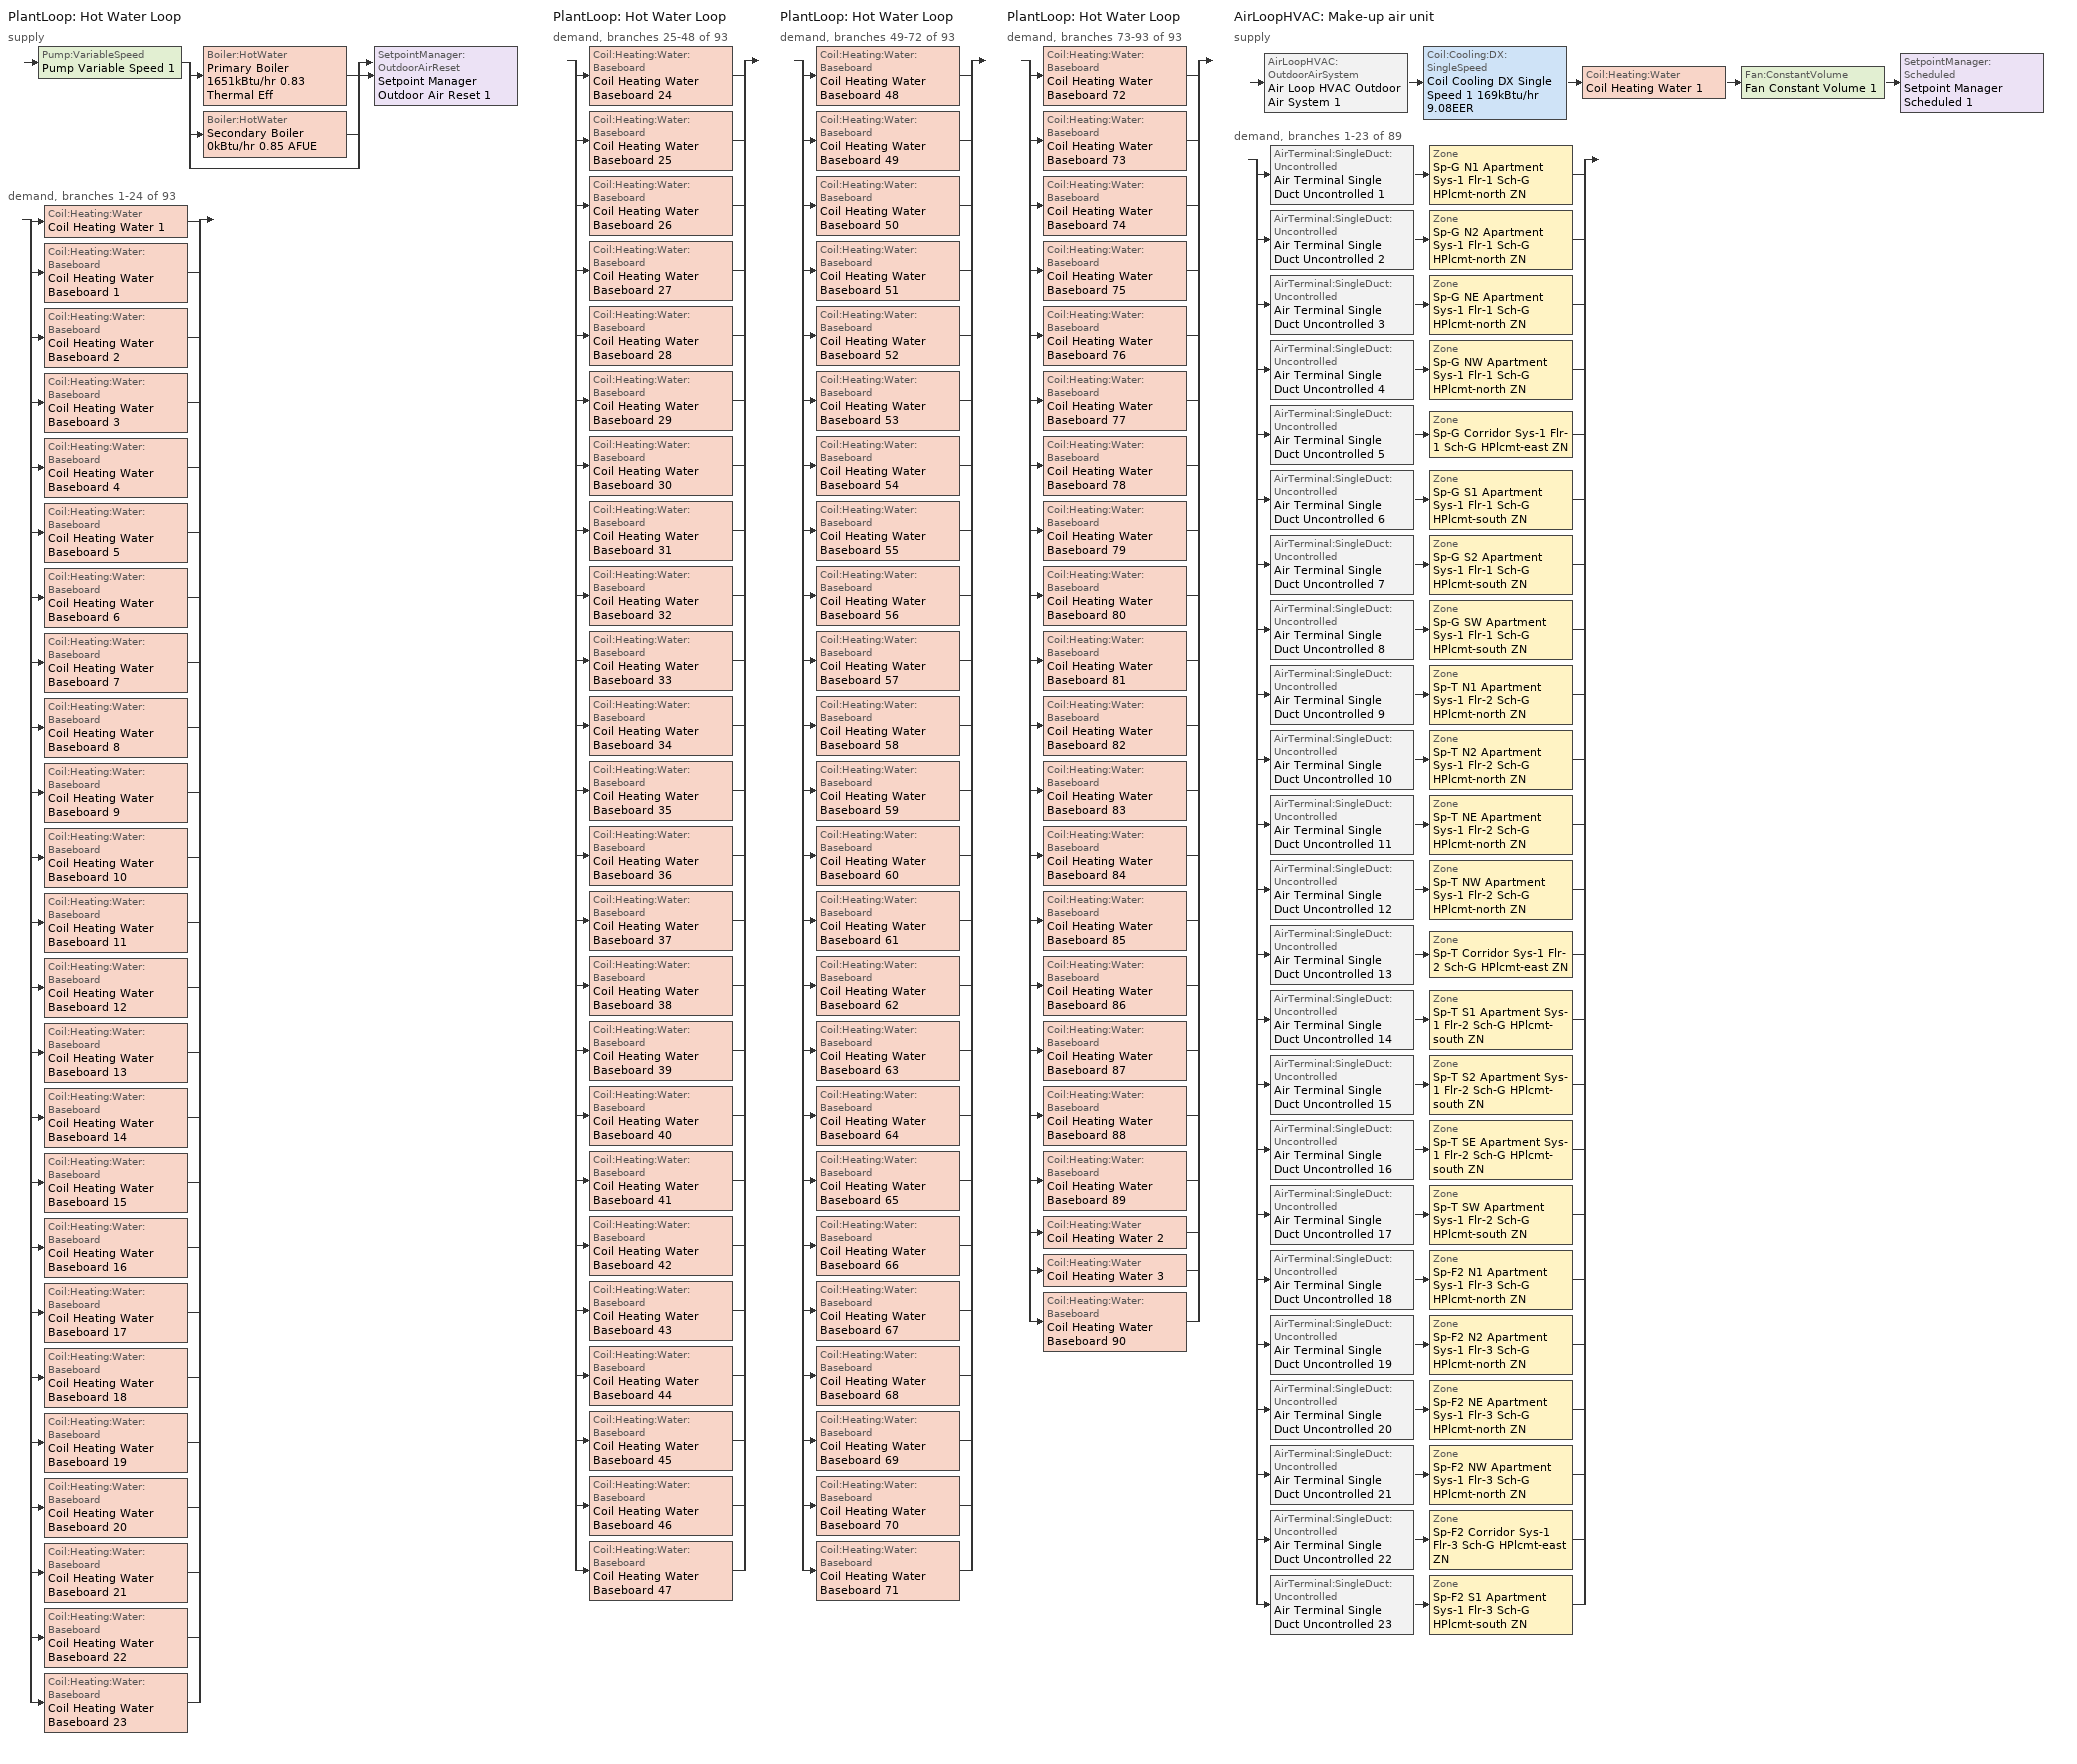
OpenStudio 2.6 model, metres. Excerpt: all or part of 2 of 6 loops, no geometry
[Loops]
PlantLoop 'Hot Water Loop'
 supply: Pump:VariableSpeed 'Pump Variable Speed 1' > split
  | Boiler:HotWater 'Primary Boiler 1651kBtu/hr 0.83 Thermal Eff'
  | Boiler:HotWater 'Secondary Boiler 0kBtu/hr 0.85 AFUE'
  | bypass
  join > SetpointManager:OutdoorAirReset 'Setpoint Manager Outdoor Air Reset 1'
 demand, branches 1-24 of 93: split
  | Coil:Heating:Water 'Coil Heating Water 1'
  | Coil:Heating:Water:Baseboard 'Coil Heating Water Baseboard 1'
  | Coil:Heating:Water:Baseboard 'Coil Heating Water Baseboard 2'
  | Coil:Heating:Water:Baseboard 'Coil Heating Water Baseboard 3'
  | Coil:Heating:Water:Baseboard 'Coil Heating Water Baseboard 4'
  | Coil:Heating:Water:Baseboard 'Coil Heating Water Baseboard 5'
  | Coil:Heating:Water:Baseboard 'Coil Heating Water Baseboard 6'
  | Coil:Heating:Water:Baseboard 'Coil Heating Water Baseboard 7'
  | Coil:Heating:Water:Baseboard 'Coil Heating Water Baseboard 8'
  | Coil:Heating:Water:Baseboard 'Coil Heating Water Baseboard 9'
  | Coil:Heating:Water:Baseboard 'Coil Heating Water Baseboard 10'
  | Coil:Heating:Water:Baseboard 'Coil Heating Water Baseboard 11'
  | Coil:Heating:Water:Baseboard 'Coil Heating Water Baseboard 12'
  | Coil:Heating:Water:Baseboard 'Coil Heating Water Baseboard 13'
  | Coil:Heating:Water:Baseboard 'Coil Heating Water Baseboard 14'
  | Coil:Heating:Water:Baseboard 'Coil Heating Water Baseboard 15'
  | Coil:Heating:Water:Baseboard 'Coil Heating Water Baseboard 16'
  | Coil:Heating:Water:Baseboard 'Coil Heating Water Baseboard 17'
  | Coil:Heating:Water:Baseboard 'Coil Heating Water Baseboard 18'
  | Coil:Heating:Water:Baseboard 'Coil Heating Water Baseboard 19'
  | Coil:Heating:Water:Baseboard 'Coil Heating Water Baseboard 20'
  | Coil:Heating:Water:Baseboard 'Coil Heating Water Baseboard 21'
  | Coil:Heating:Water:Baseboard 'Coil Heating Water Baseboard 22'
  | Coil:Heating:Water:Baseboard 'Coil Heating Water Baseboard 23'
PlantLoop 'Hot Water Loop'
 demand, branches 25-48 of 93: split
  | Coil:Heating:Water:Baseboard 'Coil Heating Water Baseboard 24'
  | Coil:Heating:Water:Baseboard 'Coil Heating Water Baseboard 25'
  | Coil:Heating:Water:Baseboard 'Coil Heating Water Baseboard 26'
  | Coil:Heating:Water:Baseboard 'Coil Heating Water Baseboard 27'
  | Coil:Heating:Water:Baseboard 'Coil Heating Water Baseboard 28'
  | Coil:Heating:Water:Baseboard 'Coil Heating Water Baseboard 29'
  | Coil:Heating:Water:Baseboard 'Coil Heating Water Baseboard 30'
  | Coil:Heating:Water:Baseboard 'Coil Heating Water Baseboard 31'
  | Coil:Heating:Water:Baseboard 'Coil Heating Water Baseboard 32'
  | Coil:Heating:Water:Baseboard 'Coil Heating Water Baseboard 33'
  | Coil:Heating:Water:Baseboard 'Coil Heating Water Baseboard 34'
  | Coil:Heating:Water:Baseboard 'Coil Heating Water Baseboard 35'
  | Coil:Heating:Water:Baseboard 'Coil Heating Water Baseboard 36'
  | Coil:Heating:Water:Baseboard 'Coil Heating Water Baseboard 37'
  | Coil:Heating:Water:Baseboard 'Coil Heating Water Baseboard 38'
  | Coil:Heating:Water:Baseboard 'Coil Heating Water Baseboard 39'
  | Coil:Heating:Water:Baseboard 'Coil Heating Water Baseboard 40'
  | Coil:Heating:Water:Baseboard 'Coil Heating Water Baseboard 41'
  | Coil:Heating:Water:Baseboard 'Coil Heating Water Baseboard 42'
  | Coil:Heating:Water:Baseboard 'Coil Heating Water Baseboard 43'
  | Coil:Heating:Water:Baseboard 'Coil Heating Water Baseboard 44'
  | Coil:Heating:Water:Baseboard 'Coil Heating Water Baseboard 45'
  | Coil:Heating:Water:Baseboard 'Coil Heating Water Baseboard 46'
  | Coil:Heating:Water:Baseboard 'Coil Heating Water Baseboard 47'
PlantLoop 'Hot Water Loop'
 demand, branches 49-72 of 93: split
  | Coil:Heating:Water:Baseboard 'Coil Heating Water Baseboard 48'
  | Coil:Heating:Water:Baseboard 'Coil Heating Water Baseboard 49'
  | Coil:Heating:Water:Baseboard 'Coil Heating Water Baseboard 50'
  | Coil:Heating:Water:Baseboard 'Coil Heating Water Baseboard 51'
  | Coil:Heating:Water:Baseboard 'Coil Heating Water Baseboard 52'
  | Coil:Heating:Water:Baseboard 'Coil Heating Water Baseboard 53'
  | Coil:Heating:Water:Baseboard 'Coil Heating Water Baseboard 54'
  | Coil:Heating:Water:Baseboard 'Coil Heating Water Baseboard 55'
  | Coil:Heating:Water:Baseboard 'Coil Heating Water Baseboard 56'
  | Coil:Heating:Water:Baseboard 'Coil Heating Water Baseboard 57'
  | Coil:Heating:Water:Baseboard 'Coil Heating Water Baseboard 58'
  | Coil:Heating:Water:Baseboard 'Coil Heating Water Baseboard 59'
  | Coil:Heating:Water:Baseboard 'Coil Heating Water Baseboard 60'
  | Coil:Heating:Water:Baseboard 'Coil Heating Water Baseboard 61'
  | Coil:Heating:Water:Baseboard 'Coil Heating Water Baseboard 62'
  | Coil:Heating:Water:Baseboard 'Coil Heating Water Baseboard 63'
  | Coil:Heating:Water:Baseboard 'Coil Heating Water Baseboard 64'
  | Coil:Heating:Water:Baseboard 'Coil Heating Water Baseboard 65'
  | Coil:Heating:Water:Baseboard 'Coil Heating Water Baseboard 66'
  | Coil:Heating:Water:Baseboard 'Coil Heating Water Baseboard 67'
  | Coil:Heating:Water:Baseboard 'Coil Heating Water Baseboard 68'
  | Coil:Heating:Water:Baseboard 'Coil Heating Water Baseboard 69'
  | Coil:Heating:Water:Baseboard 'Coil Heating Water Baseboard 70'
  | Coil:Heating:Water:Baseboard 'Coil Heating Water Baseboard 71'
PlantLoop 'Hot Water Loop'
 demand, branches 73-93 of 93: split
  | Coil:Heating:Water:Baseboard 'Coil Heating Water Baseboard 72'
  | Coil:Heating:Water:Baseboard 'Coil Heating Water Baseboard 73'
  | Coil:Heating:Water:Baseboard 'Coil Heating Water Baseboard 74'
  | Coil:Heating:Water:Baseboard 'Coil Heating Water Baseboard 75'
  | Coil:Heating:Water:Baseboard 'Coil Heating Water Baseboard 76'
  | Coil:Heating:Water:Baseboard 'Coil Heating Water Baseboard 77'
  | Coil:Heating:Water:Baseboard 'Coil Heating Water Baseboard 78'
  | Coil:Heating:Water:Baseboard 'Coil Heating Water Baseboard 79'
  | Coil:Heating:Water:Baseboard 'Coil Heating Water Baseboard 80'
  | Coil:Heating:Water:Baseboard 'Coil Heating Water Baseboard 81'
  | Coil:Heating:Water:Baseboard 'Coil Heating Water Baseboard 82'
  | Coil:Heating:Water:Baseboard 'Coil Heating Water Baseboard 83'
  | Coil:Heating:Water:Baseboard 'Coil Heating Water Baseboard 84'
  | Coil:Heating:Water:Baseboard 'Coil Heating Water Baseboard 85'
  | Coil:Heating:Water:Baseboard 'Coil Heating Water Baseboard 86'
  | Coil:Heating:Water:Baseboard 'Coil Heating Water Baseboard 87'
  | Coil:Heating:Water:Baseboard 'Coil Heating Water Baseboard 88'
  | Coil:Heating:Water:Baseboard 'Coil Heating Water Baseboard 89'
  | Coil:Heating:Water 'Coil Heating Water 2'
  | Coil:Heating:Water 'Coil Heating Water 3'
  | Coil:Heating:Water:Baseboard 'Coil Heating Water Baseboard 90'
AirLoopHVAC 'Make-up air unit'
 supply: AirLoopHVAC:OutdoorAirSystem 'Air Loop HVAC Outdoor Air System 1' > Coil:Cooling:DX:SingleSpeed 'Coil Cooling DX Single Speed 1 169kBtu/hr 9.08EER' > Coil:Heating:Water 'Coil Heating Water 1' > Fan:ConstantVolume 'Fan Constant Volume 1' > SetpointManager:Scheduled 'Setpoint Manager Scheduled 1'
 demand, branches 1-23 of 89: split
  | AirTerminal:SingleDuct:Uncontrolled 'Air Terminal Single Duct Uncontrolled 1' > Zone 'Sp-G N1 Apartment Sys-1 Flr-1 Sch-G HPlcmt-north ZN'
  | AirTerminal:SingleDuct:Uncontrolled 'Air Terminal Single Duct Uncontrolled 2' > Zone 'Sp-G N2 Apartment Sys-1 Flr-1 Sch-G HPlcmt-north ZN'
  | AirTerminal:SingleDuct:Uncontrolled 'Air Terminal Single Duct Uncontrolled 3' > Zone 'Sp-G NE Apartment Sys-1 Flr-1 Sch-G HPlcmt-north ZN'
  | AirTerminal:SingleDuct:Uncontrolled 'Air Terminal Single Duct Uncontrolled 4' > Zone 'Sp-G NW Apartment Sys-1 Flr-1 Sch-G HPlcmt-north ZN'
  | AirTerminal:SingleDuct:Uncontrolled 'Air Terminal Single Duct Uncontrolled 5' > Zone 'Sp-G Corridor Sys-1 Flr-1 Sch-G HPlcmt-east ZN'
  | AirTerminal:SingleDuct:Uncontrolled 'Air Terminal Single Duct Uncontrolled 6' > Zone 'Sp-G S1 Apartment Sys-1 Flr-1 Sch-G HPlcmt-south ZN'
  | AirTerminal:SingleDuct:Uncontrolled 'Air Terminal Single Duct Uncontrolled 7' > Zone 'Sp-G S2 Apartment Sys-1 Flr-1 Sch-G HPlcmt-south ZN'
  | AirTerminal:SingleDuct:Uncontrolled 'Air Terminal Single Duct Uncontrolled 8' > Zone 'Sp-G SW Apartment Sys-1 Flr-1 Sch-G HPlcmt-south ZN'
  | AirTerminal:SingleDuct:Uncontrolled 'Air Terminal Single Duct Uncontrolled 9' > Zone 'Sp-T N1 Apartment Sys-1 Flr-2 Sch-G HPlcmt-north ZN'
  | AirTerminal:SingleDuct:Uncontrolled 'Air Terminal Single Duct Uncontrolled 10' > Zone 'Sp-T N2 Apartment Sys-1 Flr-2 Sch-G HPlcmt-north ZN'
  | AirTerminal:SingleDuct:Uncontrolled 'Air Terminal Single Duct Uncontrolled 11' > Zone 'Sp-T NE Apartment Sys-1 Flr-2 Sch-G HPlcmt-north ZN'
  | AirTerminal:SingleDuct:Uncontrolled 'Air Terminal Single Duct Uncontrolled 12' > Zone 'Sp-T NW Apartment Sys-1 Flr-2 Sch-G HPlcmt-north ZN'
  | AirTerminal:SingleDuct:Uncontrolled 'Air Terminal Single Duct Uncontrolled 13' > Zone 'Sp-T Corridor Sys-1 Flr-2 Sch-G HPlcmt-east ZN'
  | AirTerminal:SingleDuct:Uncontrolled 'Air Terminal Single Duct Uncontrolled 14' > Zone 'Sp-T S1 Apartment Sys-1 Flr-2 Sch-G HPlcmt-south ZN'
  | AirTerminal:SingleDuct:Uncontrolled 'Air Terminal Single Duct Uncontrolled 15' > Zone 'Sp-T S2 Apartment Sys-1 Flr-2 Sch-G HPlcmt-south ZN'
  | AirTerminal:SingleDuct:Uncontrolled 'Air Terminal Single Duct Uncontrolled 16' > Zone 'Sp-T SE Apartment Sys-1 Flr-2 Sch-G HPlcmt-south ZN'
  | AirTerminal:SingleDuct:Uncontrolled 'Air Terminal Single Duct Uncontrolled 17' > Zone 'Sp-T SW Apartment Sys-1 Flr-2 Sch-G HPlcmt-south ZN'
  | AirTerminal:SingleDuct:Uncontrolled 'Air Terminal Single Duct Uncontrolled 18' > Zone 'Sp-F2 N1 Apartment Sys-1 Flr-3 Sch-G HPlcmt-north ZN'
  | AirTerminal:SingleDuct:Uncontrolled 'Air Terminal Single Duct Uncontrolled 19' > Zone 'Sp-F2 N2 Apartment Sys-1 Flr-3 Sch-G HPlcmt-north ZN'
  | AirTerminal:SingleDuct:Uncontrolled 'Air Terminal Single Duct Uncontrolled 20' > Zone 'Sp-F2 NE Apartment Sys-1 Flr-3 Sch-G HPlcmt-north ZN'
  | AirTerminal:SingleDuct:Uncontrolled 'Air Terminal Single Duct Uncontrolled 21' > Zone 'Sp-F2 NW Apartment Sys-1 Flr-3 Sch-G HPlcmt-north ZN'
  | AirTerminal:SingleDuct:Uncontrolled 'Air Terminal Single Duct Uncontrolled 22' > Zone 'Sp-F2 Corridor Sys-1 Flr-3 Sch-G HPlcmt-east ZN'
  | AirTerminal:SingleDuct:Uncontrolled 'Air Terminal Single Duct Uncontrolled 23' > Zone 'Sp-F2 S1 Apartment Sys-1 Flr-3 Sch-G HPlcmt-south ZN'
[Sizing:Zone] Zone Cooling Design Supply Air Temperature Input Method=SupplyAirTemperature; Zone Cooling Design Supply Air Temperature {C}=13; Zone Cooling Design Supply Air Temperature Difference {deltaC}=11.11; Zone Heating Design Supply Air Temperature Input Method=SupplyAirTemperature; Zone Heating Design Supply Air Temperature {C}=43; Zone Heating Design Supply Air Temperature Difference {deltaC}=11.11; Zone Cooling Design Supply Air Humidity Ratio {kg-H2O/kg-air}=0.0085; Zone Heating Design Supply Air Humidity Ratio {kg-H2O/kg-air}=0.008; Zone Heating Sizing Factor=1.3; Zone Cooling Sizing Factor=1.1; Cooling Design Air Flow Method=DesignDay; Heating Design Air Flow Method=DesignDay; Account for Dedicated Outdoor Air System=No; Dedicated Outdoor Air System Control Strategy=NeutralSupplyAir; Dedicated Outdoor Air Low Setpoint Temperature for Design {C}=autosize; Dedicated Outdoor Air High Setpoint Temperature for Design {C}=autosize
Sp-G N1 Apartment Sys-1 Flr-1 Sch-G HPlcmt-north ZN; Sp-G N2 Apartment Sys-1 Flr-1 Sch-G HPlcmt-north ZN; Sp-G NE Apartment Sys-1 Flr-1 Sch-G HPlcmt-north ZN; Sp-G NW Apartment Sys-1 Flr-1 Sch-G HPlcmt-north ZN; Sp-G Corridor Sys-1 Flr-1 Sch-G HPlcmt-east ZN; Sp-G S1 Apartment Sys-1 Flr-1 Sch-G HPlcmt-south ZN; Sp-G S2 Apartment Sys-1 Flr-1 Sch-G HPlcmt-south ZN; Sp-G SW Apartment Sys-1 Flr-1 Sch-G HPlcmt-south ZN; Sp-T N1 Apartment Sys-1 Flr-2 Sch-G HPlcmt-north ZN; Sp-T N2 Apartment Sys-1 Flr-2 Sch-G HPlcmt-north ZN; Sp-T NE Apartment Sys-1 Flr-2 Sch-G HPlcmt-north ZN; Sp-T NW Apartment Sys-1 Flr-2 Sch-G HPlcmt-north ZN; Sp-T Corridor Sys-1 Flr-2 Sch-G HPlcmt-east ZN; Sp-T S1 Apartment Sys-1 Flr-2 Sch-G HPlcmt-south ZN; Sp-T S2 Apartment Sys-1 Flr-2 Sch-G HPlcmt-south ZN; Sp-T SE Apartment Sys-1 Flr-2 Sch-G HPlcmt-south ZN; Sp-T SW Apartment Sys-1 Flr-2 Sch-G HPlcmt-south ZN; Sp-F2 N1 Apartment Sys-1 Flr-3 Sch-G HPlcmt-north ZN; Sp-F2 N2 Apartment Sys-1 Flr-3 Sch-G HPlcmt-north ZN; Sp-F2 NE Apartment Sys-1 Flr-3 Sch-G HPlcmt-north ZN; Sp-F2 NW Apartment Sys-1 Flr-3 Sch-G HPlcmt-north ZN; Sp-F2 Corridor Sys-1 Flr-3 Sch-G HPlcmt-east ZN; Sp-F2 S1 Apartment Sys-1 Flr-3 Sch-G HPlcmt-south ZN
[Zone equipment]
Sp-G N1 Apartment Sys-1 Flr-1 Sch-G HPlcmt-north ZN: Sp-G N1 Apartment Sys-1 Flr-1 Sch-G HPlcmt-north ZN PTAC, Zone HVAC Baseboard Convective Water 1, Air Terminal Single Duct Uncontrolled 1
Sp-G N2 Apartment Sys-1 Flr-1 Sch-G HPlcmt-north ZN: Sp-G N2 Apartment Sys-1 Flr-1 Sch-G HPlcmt-north ZN PTAC, Zone HVAC Baseboard Convective Water 2, Air Terminal Single Duct Uncontrolled 2
Sp-G NE Apartment Sys-1 Flr-1 Sch-G HPlcmt-north ZN: Sp-G NE Apartment Sys-1 Flr-1 Sch-G HPlcmt-north ZN PTAC, Zone HVAC Baseboard Convective Water 3, Air Terminal Single Duct Uncontrolled 3
Sp-G NW Apartment Sys-1 Flr-1 Sch-G HPlcmt-north ZN: Sp-G NW Apartment Sys-1 Flr-1 Sch-G HPlcmt-north ZN PTAC, Zone HVAC Baseboard Convective Water 4, Air Terminal Single Duct Uncontrolled 4
Sp-G Corridor Sys-1 Flr-1 Sch-G HPlcmt-east ZN: Sp-G Corridor Sys-1 Flr-1 Sch-G HPlcmt-east ZN PTAC, Zone HVAC Baseboard Convective Water 5, Air Terminal Single Duct Uncontrolled 5
Sp-G S1 Apartment Sys-1 Flr-1 Sch-G HPlcmt-south ZN: Sp-G S1 Apartment Sys-1 Flr-1 Sch-G HPlcmt-south ZN PTAC, Zone HVAC Baseboard Convective Water 6, Air Terminal Single Duct Uncontrolled 6
Sp-G S2 Apartment Sys-1 Flr-1 Sch-G HPlcmt-south ZN: Sp-G S2 Apartment Sys-1 Flr-1 Sch-G HPlcmt-south ZN PTAC, Zone HVAC Baseboard Convective Water 7, Air Terminal Single Duct Uncontrolled 7
Sp-G SW Apartment Sys-1 Flr-1 Sch-G HPlcmt-south ZN: Sp-G SW Apartment Sys-1 Flr-1 Sch-G HPlcmt-south ZN PTAC, Zone HVAC Baseboard Convective Water 8, Air Terminal Single Duct Uncontrolled 8
Sp-T N1 Apartment Sys-1 Flr-2 Sch-G HPlcmt-north ZN: Sp-T N1 Apartment Sys-1 Flr-2 Sch-G HPlcmt-north ZN PTAC, Zone HVAC Baseboard Convective Water 9, Air Terminal Single Duct Uncontrolled 9
Sp-T N2 Apartment Sys-1 Flr-2 Sch-G HPlcmt-north ZN: Sp-T N2 Apartment Sys-1 Flr-2 Sch-G HPlcmt-north ZN PTAC, Zone HVAC Baseboard Convective Water 10, Air Terminal Single Duct Uncontrolled 10
Sp-T NE Apartment Sys-1 Flr-2 Sch-G HPlcmt-north ZN: Sp-T NE Apartment Sys-1 Flr-2 Sch-G HPlcmt-north ZN PTAC, Zone HVAC Baseboard Convective Water 11, Air Terminal Single Duct Uncontrolled 11
Sp-T NW Apartment Sys-1 Flr-2 Sch-G HPlcmt-north ZN: Sp-T NW Apartment Sys-1 Flr-2 Sch-G HPlcmt-north ZN PTAC, Zone HVAC Baseboard Convective Water 12, Air Terminal Single Duct Uncontrolled 12
Sp-T Corridor Sys-1 Flr-2 Sch-G HPlcmt-east ZN: Sp-T Corridor Sys-1 Flr-2 Sch-G HPlcmt-east ZN PTAC, Zone HVAC Baseboard Convective Water 13, Air Terminal Single Duct Uncontrolled 13
Sp-T S1 Apartment Sys-1 Flr-2 Sch-G HPlcmt-south ZN: Sp-T S1 Apartment Sys-1 Flr-2 Sch-G HPlcmt-south ZN PTAC, Zone HVAC Baseboard Convective Water 14, Air Terminal Single Duct Uncontrolled 14
Sp-T S2 Apartment Sys-1 Flr-2 Sch-G HPlcmt-south ZN: Sp-T S2 Apartment Sys-1 Flr-2 Sch-G HPlcmt-south ZN PTAC, Zone HVAC Baseboard Convective Water 15, Air Terminal Single Duct Uncontrolled 15
Sp-T SE Apartment Sys-1 Flr-2 Sch-G HPlcmt-south ZN: Sp-T SE Apartment Sys-1 Flr-2 Sch-G HPlcmt-south ZN PTAC, Zone HVAC Baseboard Convective Water 16, Air Terminal Single Duct Uncontrolled 16
Sp-T SW Apartment Sys-1 Flr-2 Sch-G HPlcmt-south ZN: Sp-T SW Apartment Sys-1 Flr-2 Sch-G HPlcmt-south ZN PTAC, Zone HVAC Baseboard Convective Water 17, Air Terminal Single Duct Uncontrolled 17
Sp-F2 N1 Apartment Sys-1 Flr-3 Sch-G HPlcmt-north ZN: Sp-F2 N1 Apartment Sys-1 Flr-3 Sch-G HPlcmt-north ZN PTAC, Zone HVAC Baseboard Convective Water 18, Air Terminal Single Duct Uncontrolled 18
Sp-F2 N2 Apartment Sys-1 Flr-3 Sch-G HPlcmt-north ZN: Sp-F2 N2 Apartment Sys-1 Flr-3 Sch-G HPlcmt-north ZN PTAC, Zone HVAC Baseboard Convective Water 19, Air Terminal Single Duct Uncontrolled 19
Sp-F2 NE Apartment Sys-1 Flr-3 Sch-G HPlcmt-north ZN: Sp-F2 NE Apartment Sys-1 Flr-3 Sch-G HPlcmt-north ZN PTAC, Zone HVAC Baseboard Convective Water 20, Air Terminal Single Duct Uncontrolled 20
Sp-F2 NW Apartment Sys-1 Flr-3 Sch-G HPlcmt-north ZN: Sp-F2 NW Apartment Sys-1 Flr-3 Sch-G HPlcmt-north ZN PTAC, Zone HVAC Baseboard Convective Water 21, Air Terminal Single Duct Uncontrolled 21
Sp-F2 Corridor Sys-1 Flr-3 Sch-G HPlcmt-east ZN: Sp-F2 Corridor Sys-1 Flr-3 Sch-G HPlcmt-east ZN PTAC, Zone HVAC Baseboard Convective Water 22, Air Terminal Single Duct Uncontrolled 22
Sp-F2 S1 Apartment Sys-1 Flr-3 Sch-G HPlcmt-south ZN: Sp-F2 S1 Apartment Sys-1 Flr-3 Sch-G HPlcmt-south ZN PTAC, Zone HVAC Baseboard Convective Water 23, Air Terminal Single Duct Uncontrolled 23
[PlantLoop]
Hot Water Loop: Fluid Type=Water; Glycol Concentration=0; Plant Loop Volume {m3}=Autocalculate; Load Distribution Scheme=Optimal
[Sizing:Plant]
Hot Water Loop: Loop Type=Heating; Design Loop Exit Temperature {C}=82; Loop Design Temperature Difference {deltaC}=16; Sizing Option=NonCoincident; Zone Timesteps in Averaging Window=1; Coincident Sizing Factor Mode=None
[Pump:VariableSpeed]
Pump Variable Speed 1: Motor Efficiency=0.895; Pump Control Type=Intermittent; Skin Loss Radiative Fraction=0.5; Design Power Sizing Method=PowerPerFlowPerPressure; Design Electric Power per Unit Flow Rate {W/(m3/s)}=348701.1; Design Shaft Power per Unit Flow Rate per Unit Head {W-s/m3-Pa}=1.50185; Design Minimum Flow Rate Fraction=0
[Boiler:HotWater] Fuel Type=NaturalGas; Normalized Boiler Efficiency Curve=BOILER-EFFFPLR-NECB2011; Water Outlet Upper Temperature Limit {C}=99; Parasitic Electric Load {W}=0; Sizing Factor=1
Name | Nominal Capacity {W} | Nominal Thermal Efficiency | Minimum Part Load Ratio | Boiler Flow Mode
Primary Boiler 1651kBtu/hr 0.83 Thermal Eff | 483863 | 0.83 | 0.25 | LeavingSetpointModulated
Secondary Boiler 0kBtu/hr 0.85 AFUE | 0.001 | 0.85 |  | ConstantFlow
[SetpointManager:OutdoorAirReset]
Setpoint Manager Outdoor Air Reset 1: Control Variable=Temperature; Setpoint at Outdoor Low Temperature {C}=82; Outdoor Low Temperature {C}=-16; Setpoint at Outdoor High Temperature {C}=60; Outdoor High Temperature {C}=0
[AirLoopHVAC]
Make-up air unit: Availability Schedule=Make-up air unit Occ Sch; Design Supply Air Flow Rate {m3/s}=AutoSize
[Sizing:System]
Make-up air unit: Type of Load to Size On=VentilationRequirement; Design Outdoor Air Flow Rate {m3/s}=Autosize; Minimum System Air Flow Ratio=1; Preheat Design Temperature {C}=7; Preheat Design Humidity Ratio {kg-H2O/kg-Air}=0.008; Precool Design Temperature {C}=13; Precool Design Humidity Ratio {kg-H2O/kg-Air}=0.008; Central Cooling Design Supply Air Temperature {C}=13; Central Heating Design Supply Air Temperature {C}=43; Sizing Option=NonCoincident; 100% Outdoor Air in Cooling=Yes; 100% Outdoor Air in Heating=Yes; Central Cooling Design Supply Air Humidity Ratio {kg-H2O/kg-Air}=0.0085; Central Heating Design Supply Air Humidity Ratio {kg-H2O/kg-Air}=0.008; Cooling Design Air Flow Method=DesignDay; Cooling Design Air Flow Rate {m3/s}=0; Heating Design Air Flow Method=DesignDay; Heating Design Air Flow Rate {m3/s}=0; System Outdoor Air Method=ZoneSum; Zone Maximum Outdoor Air Fraction=1; Cooling Supply Air Flow Rate Per Floor Area {m3/s-m2}=0.00996765; Cooling Fraction of Autosized Cooling Supply Air Flow Rate=1; Cooling Supply Air Flow Rate Per Unit Cooling Capacity {m3/s-W}=3.94755e-05; Heating Supply Air Flow Rate Per Floor Area {m3/s-m2}=0.00996765; Heating Fraction of Autosized Heating Supply Air Flow Rate=1; Heating Fraction of Autosized Cooling Supply Air Flow Rate=1; Heating Supply Air Flow Rate Per Unit Heating Capacity {m3/s-W}=3.15882e-05; Cooling Design Capacity Method=CoolingDesignCapacity; Cooling Design Capacity {W}=autosize; Cooling Design Capacity Per Floor Area {W/m2}=234.7; Fraction of Autosized Cooling Design Capacity=1; Heating Design Capacity Method=HeatingDesignCapacity; Heating Design Capacity {W}=autosize; Heating Design Capacity Per Floor Area {W/m2}=157; Fraction of Autosized Heating Design Capacity=1; Central Cooling Capacity Control Method=OnOff
[Fan:ConstantVolume] Availability Schedule=Always On Discrete; Fan Efficiency=0.39975; Pressure Rise {Pa}=640; Maximum Flow Rate {m3/s}=AutoSize; Motor Efficiency=0.615
Fan Constant Volume 1; Fan Constant Volume 2; Fan Constant Volume 3; Fan Constant Volume 4; Fan Constant Volume 5; Fan Constant Volume 6; Fan Constant Volume 7; Fan Constant Volume 8; Fan Constant Volume 9; Fan Constant Volume 10; Fan Constant Volume 11; Fan Constant Volume 12; Fan Constant Volume 13; Fan Constant Volume 14; Fan Constant Volume 15; Fan Constant Volume 16; Fan Constant Volume 17; Fan Constant Volume 18; Fan Constant Volume 19; Fan Constant Volume 20; Fan Constant Volume 21; Fan Constant Volume 22; Fan Constant Volume 23; Fan Constant Volume 24
[Coil:Heating:Water] Availability Schedule=Always On Discrete
Coil Heating Water 1; Coil Heating Water 2; Coil Heating Water 3
[Coil:Cooling:DX:SingleSpeed] Availability Schedule=Always On Discrete; Rated Total Cooling Capacity {W}=autosize; Rated Sensible Heat Ratio=autosize; Rated Air Flow Rate {m3/s}=autosize; Rated Evaporator Fan Power Per Volume Flow Rate {W/(m3/s)}=773.3; Total Cooling Capacity Function of Temperature Curve=DXCOOL-NECB2011-REF-CAPFT; Total Cooling Capacity Function of Flow Fraction Curve=DXCOOL-NECB2011-REF-CAPFFLOW; Energy Input Ratio Function of Temperature Curve=DXCOOL-NECB2011-REF-COOLEIRFT; Energy Input Ratio Function of Flow Fraction Curve=DXCOOL-NECB2011-REF-COOLEIRFFLOW; Part Load Fraction Correlation Curve=DXCOOL-NECB2011-REF-COOLPLFFPLR; Condenser Type=AirCooled; Evaporative Condenser Effectiveness=0; Evaporative Condenser Air Flow Rate {m3/s}=Autosize; Evaporative Condenser Pump Rated Power Consumption {W}=Autosize; Crankcase Heater Capacity {W}=0; Maximum Outdoor Dry-Bulb Temperature for Crankcase Heater Operation {C}=0; Basin Heater Capacity {W/K}=0; Basin Heater Setpoint Temperature {C}=10
Name | Rated COP {W/W}
Coil Cooling DX Single Speed 1 169kBtu/hr 9.08EER | 3.18963
Coil Cooling DX Single Speed 2 6kBtu/hr 11.0EER | 3.72661
Coil Cooling DX Single Speed 3 6kBtu/hr 11.0EER | 3.72641
Coil Cooling DX Single Speed 4 13kBtu/hr 9.8EER | 3.30566
Coil Cooling DX Single Speed 5 14kBtu/hr 9.5EER | 3.22353
Coil Cooling DX Single Speed 6 8kBtu/hr 10.8EER | 3.67357
Coil Cooling DX Single Speed 7 11kBtu/hr 10.2EER | 3.46534
Coil Cooling DX Single Speed 8 11kBtu/hr 10.2EER | 3.44616
Coil Cooling DX Single Speed 9 16kBtu/hr 9.3EER | 3.1566
Coil Cooling DX Single Speed 10 10kBtu/hr 10.3EER | 3.50378
Coil Cooling DX Single Speed 11 10kBtu/hr 10.3EER | 3.4979
Coil Cooling DX Single Speed 12 17kBtu/hr 9.3EER | 3.15778
Coil Cooling DX Single Speed 13 19kBtu/hr 9.3EER | 3.15905
Coil Cooling DX Single Speed 14 13kBtu/hr 9.7EER | 3.28842
Coil Cooling DX Single Speed 15 18kBtu/hr 9.3EER | 3.15841
Coil Cooling DX Single Speed 16 18kBtu/hr 9.3EER | 3.15848
Coil Cooling DX Single Speed 17 21kBtu/hr 9.3EER | 3.16065
Coil Cooling DX Single Speed 18 22kBtu/hr 9.3EER | 3.16086
Coil Cooling DX Single Speed 19 7kBtu/hr 11.0EER | 3.72706
Coil Cooling DX Single Speed 20 7kBtu/hr 11.0EER | 3.72689
Coil Cooling DX Single Speed 21 12kBtu/hr 9.9EER | 3.36358
Coil Cooling DX Single Speed 22 14kBtu/hr 9.5EER | 3.23123
Coil Cooling DX Single Speed 23 9kBtu/hr 10.7EER | 3.61749
Coil Cooling DX Single Speed 24 10kBtu/hr 10.3EER | 3.50211
[Controller:OutdoorAir]
Controller Outdoor Air 1: Minimum Outdoor Air Flow Rate {m3/s}=autosize; Maximum Outdoor Air Flow Rate {m3/s}=Autosize; Economizer Control Type=DifferentialEnthalpy; Economizer Control Action Type=ModulateFlow; Lockout Type=NoLockout; Minimum Limit Type=FixedMinimum; Minimum Outdoor Air Schedule=Make-up air unit Occ Sch; Controller Mechanical Ventilation=Controller Mechanical Ventilation 1; High Humidity Control=No; Heat Recovery Bypass Control Type=BypassWhenWithinEconomizerLimits
[Controller:MechanicalVentilation]
Controller Mechanical Ventilation 1: Availability Schedule=Always On Discrete; System Outdoor Air Method=ZoneSum
[AirLoopHVAC:OutdoorAirSystem]
Air Loop HVAC Outdoor Air System 1: Controller=Controller Outdoor Air 1
[Controller:WaterCoil] Action=Normal; Controller Convergence Tolerance {deltaC}=0.0001; Minimum Actuated Flow {m3/s}=0
Name | Water Coil
Controller Water Coil 1 | Coil Heating Water 1
Controller Water Coil 2 | Coil Heating Water 2
Controller Water Coil 4 | Coil Heating Water 3
[SetpointManager:Scheduled]
Setpoint Manager Scheduled 1: Control Variable=Temperature; Schedule=Makeup-Air Unit Supply Air Temp
[Coil:Heating:Electric] Availability Schedule=ON_OFF_ALWAYS_OFF
Coil Heating Electric 1; Coil Heating Electric 2; Coil Heating Electric 3; Coil Heating Electric 4; Coil Heating Electric 5; Coil Heating Electric 6; Coil Heating Electric 7; Coil Heating Electric 8; Coil Heating Electric 9; Coil Heating Electric 10; Coil Heating Electric 11; Coil Heating Electric 12; Coil Heating Electric 13; Coil Heating Electric 14; Coil Heating Electric 15; Coil Heating Electric 16; Coil Heating Electric 17; Coil Heating Electric 18; Coil Heating Electric 19; Coil Heating Electric 20; Coil Heating Electric 21; Coil Heating Electric 22; Coil Heating Electric 23
[ZoneHVAC:PackagedTerminalAirConditioner] Availability Schedule=Always On Discrete; Supply Air Flow Rate During Cooling Operation {m3/s}=Autosize; Supply Air Flow Rate During Heating Operation {m3/s}=Autosize; Supply Air Flow Rate When No Cooling or Heating is Needed {m3/s}=Autosize; Outdoor Air Flow Rate During Cooling Operation {m3/s}=Autosize; Outdoor Air Flow Rate During Heating Operation {m3/s}=Autosize; Outdoor Air Flow Rate When No Cooling or Heating is Needed {m3/s}=Autosize; Fan Placement=DrawThrough
Name | Supply Air Fan | Heating Coil | Cooling Coil
Sp-G N1 Apartment Sys-1 Flr-1 Sch-G HPlcmt-north ZN PTAC | Fan Constant Volume 2 | Coil Heating Electric 1 | Coil Cooling DX Single Speed 2 6kBtu/hr 11.0EER
Sp-G N2 Apartment Sys-1 Flr-1 Sch-G HPlcmt-north ZN PTAC | Fan Constant Volume 3 | Coil Heating Electric 2 | Coil Cooling DX Single Speed 3 6kBtu/hr 11.0EER
Sp-G NE Apartment Sys-1 Flr-1 Sch-G HPlcmt-north ZN PTAC | Fan Constant Volume 4 | Coil Heating Electric 3 | Coil Cooling DX Single Speed 4 13kBtu/hr 9.8EER
Sp-G NW Apartment Sys-1 Flr-1 Sch-G HPlcmt-north ZN PTAC | Fan Constant Volume 5 | Coil Heating Electric 4 | Coil Cooling DX Single Speed 5 14kBtu/hr 9.5EER
Sp-G Corridor Sys-1 Flr-1 Sch-G HPlcmt-east ZN PTAC | Fan Constant Volume 6 | Coil Heating Electric 5 | Coil Cooling DX Single Speed 6 8kBtu/hr 10.8EER
Sp-G S1 Apartment Sys-1 Flr-1 Sch-G HPlcmt-south ZN PTAC | Fan Constant Volume 7 | Coil Heating Electric 6 | Coil Cooling DX Single Speed 7 11kBtu/hr 10.2EER
Sp-G S2 Apartment Sys-1 Flr-1 Sch-G HPlcmt-south ZN PTAC | Fan Constant Volume 8 | Coil Heating Electric 7 | Coil Cooling DX Single Speed 8 11kBtu/hr 10.2EER
Sp-G SW Apartment Sys-1 Flr-1 Sch-G HPlcmt-south ZN PTAC | Fan Constant Volume 9 | Coil Heating Electric 8 | Coil Cooling DX Single Speed 9 16kBtu/hr 9.3EER
Sp-T N1 Apartment Sys-1 Flr-2 Sch-G HPlcmt-north ZN PTAC | Fan Constant Volume 10 | Coil Heating Electric 9 | Coil Cooling DX Single Speed 10 10kBtu/hr 10.3EER
Sp-T N2 Apartment Sys-1 Flr-2 Sch-G HPlcmt-north ZN PTAC | Fan Constant Volume 11 | Coil Heating Electric 10 | Coil Cooling DX Single Speed 11 10kBtu/hr 10.3EER
Sp-T NE Apartment Sys-1 Flr-2 Sch-G HPlcmt-north ZN PTAC | Fan Constant Volume 12 | Coil Heating Electric 11 | Coil Cooling DX Single Speed 12 17kBtu/hr 9.3EER
Sp-T NW Apartment Sys-1 Flr-2 Sch-G HPlcmt-north ZN PTAC | Fan Constant Volume 13 | Coil Heating Electric 12 | Coil Cooling DX Single Speed 13 19kBtu/hr 9.3EER
Sp-T Corridor Sys-1 Flr-2 Sch-G HPlcmt-east ZN PTAC | Fan Constant Volume 14 | Coil Heating Electric 13 | Coil Cooling DX Single Speed 14 13kBtu/hr 9.7EER
Sp-T S1 Apartment Sys-1 Flr-2 Sch-G HPlcmt-south ZN PTAC | Fan Constant Volume 15 | Coil Heating Electric 14 | Coil Cooling DX Single Speed 15 18kBtu/hr 9.3EER
Sp-T S2 Apartment Sys-1 Flr-2 Sch-G HPlcmt-south ZN PTAC | Fan Constant Volume 16 | Coil Heating Electric 15 | Coil Cooling DX Single Speed 16 18kBtu/hr 9.3EER
Sp-T SE Apartment Sys-1 Flr-2 Sch-G HPlcmt-south ZN PTAC | Fan Constant Volume 17 | Coil Heating Electric 16 | Coil Cooling DX Single Speed 17 21kBtu/hr 9.3EER
Sp-T SW Apartment Sys-1 Flr-2 Sch-G HPlcmt-south ZN PTAC | Fan Constant Volume 18 | Coil Heating Electric 17 | Coil Cooling DX Single Speed 18 22kBtu/hr 9.3EER
Sp-F2 N1 Apartment Sys-1 Flr-3 Sch-G HPlcmt-north ZN PTAC | Fan Constant Volume 19 | Coil Heating Electric 18 | Coil Cooling DX Single Speed 19 7kBtu/hr 11.0EER
Sp-F2 N2 Apartment Sys-1 Flr-3 Sch-G HPlcmt-north ZN PTAC | Fan Constant Volume 20 | Coil Heating Electric 19 | Coil Cooling DX Single Speed 20 7kBtu/hr 11.0EER
Sp-F2 NE Apartment Sys-1 Flr-3 Sch-G HPlcmt-north ZN PTAC | Fan Constant Volume 21 | Coil Heating Electric 20 | Coil Cooling DX Single Speed 21 12kBtu/hr 9.9EER
Sp-F2 NW Apartment Sys-1 Flr-3 Sch-G HPlcmt-north ZN PTAC | Fan Constant Volume 22 | Coil Heating Electric 21 | Coil Cooling DX Single Speed 22 14kBtu/hr 9.5EER
Sp-F2 Corridor Sys-1 Flr-3 Sch-G HPlcmt-east ZN PTAC | Fan Constant Volume 23 | Coil Heating Electric 22 | Coil Cooling DX Single Speed 23 9kBtu/hr 10.7EER
Sp-F2 S1 Apartment Sys-1 Flr-3 Sch-G HPlcmt-south ZN PTAC | Fan Constant Volume 24 | Coil Heating Electric 23 | Coil Cooling DX Single Speed 24 10kBtu/hr 10.3EER
[Coil:Heating:Water:Baseboard] Heating Design Capacity Method=HeatingDesignCapacity; Heating Design Capacity {W}=autosize; Heating Design Capacity Per Floor Area {W/m2}=0; Fraction of Autosized Heating Design Capacity=0.8
Coil Heating Water Baseboard 1; Coil Heating Water Baseboard 2; Coil Heating Water Baseboard 3; Coil Heating Water Baseboard 4; Coil Heating Water Baseboard 5; Coil Heating Water Baseboard 6; Coil Heating Water Baseboard 7; Coil Heating Water Baseboard 8; Coil Heating Water Baseboard 9; Coil Heating Water Baseboard 10; Coil Heating Water Baseboard 11; Coil Heating Water Baseboard 12; Coil Heating Water Baseboard 13; Coil Heating Water Baseboard 14; Coil Heating Water Baseboard 15; Coil Heating Water Baseboard 16; Coil Heating Water Baseboard 17; Coil Heating Water Baseboard 18; Coil Heating Water Baseboard 19; Coil Heating Water Baseboard 20; Coil Heating Water Baseboard 21; Coil Heating Water Baseboard 22; Coil Heating Water Baseboard 23; Coil Heating Water Baseboard 24; Coil Heating Water Baseboard 25; Coil Heating Water Baseboard 26; Coil Heating Water Baseboard 27; Coil Heating Water Baseboard 28; Coil Heating Water Baseboard 29; Coil Heating Water Baseboard 30; Coil Heating Water Baseboard 31; Coil Heating Water Baseboard 32; Coil Heating Water Baseboard 33; Coil Heating Water Baseboard 34; Coil Heating Water Baseboard 35; Coil Heating Water Baseboard 36; Coil Heating Water Baseboard 37; Coil Heating Water Baseboard 38; Coil Heating Water Baseboard 39; Coil Heating Water Baseboard 40; Coil Heating Water Baseboard 41; Coil Heating Water Baseboard 42; Coil Heating Water Baseboard 43; Coil Heating Water Baseboard 44; Coil Heating Water Baseboard 45; Coil Heating Water Baseboard 46; Coil Heating Water Baseboard 47; Coil Heating Water Baseboard 48; Coil Heating Water Baseboard 49; Coil Heating Water Baseboard 50; Coil Heating Water Baseboard 51; Coil Heating Water Baseboard 52; Coil Heating Water Baseboard 53; Coil Heating Water Baseboard 54; Coil Heating Water Baseboard 55; Coil Heating Water Baseboard 56; Coil Heating Water Baseboard 57; Coil Heating Water Baseboard 58; Coil Heating Water Baseboard 59; Coil Heating Water Baseboard 60; Coil Heating Water Baseboard 61; Coil Heating Water Baseboard 62; Coil Heating Water Baseboard 63; Coil Heating Water Baseboard 64; Coil Heating Water Baseboard 65; Coil Heating Water Baseboard 66; Coil Heating Water Baseboard 67; Coil Heating Water Baseboard 68; Coil Heating Water Baseboard 69; Coil Heating Water Baseboard 70; Coil Heating Water Baseboard 71; Coil Heating Water Baseboard 72; Coil Heating Water Baseboard 73; Coil Heating Water Baseboard 74; Coil Heating Water Baseboard 75; Coil Heating Water Baseboard 76; Coil Heating Water Baseboard 77; Coil Heating Water Baseboard 78; Coil Heating Water Baseboard 79; Coil Heating Water Baseboard 80; Coil Heating Water Baseboard 81; Coil Heating Water Baseboard 82; Coil Heating Water Baseboard 83; Coil Heating Water Baseboard 84; Coil Heating Water Baseboard 85; Coil Heating Water Baseboard 86; Coil Heating Water Baseboard 87; Coil Heating Water Baseboard 88; Coil Heating Water Baseboard 89; Coil Heating Water Baseboard 90
[ZoneHVAC:Baseboard:Convective:Water] Availability Schedule=Always On Discrete
Name | Heating Coil
Zone HVAC Baseboard Convective Water 1 | Coil Heating Water Baseboard 1
Zone HVAC Baseboard Convective Water 2 | Coil Heating Water Baseboard 2
Zone HVAC Baseboard Convective Water 3 | Coil Heating Water Baseboard 3
Zone HVAC Baseboard Convective Water 4 | Coil Heating Water Baseboard 4
Zone HVAC Baseboard Convective Water 5 | Coil Heating Water Baseboard 5
Zone HVAC Baseboard Convective Water 6 | Coil Heating Water Baseboard 6
Zone HVAC Baseboard Convective Water 7 | Coil Heating Water Baseboard 7
Zone HVAC Baseboard Convective Water 8 | Coil Heating Water Baseboard 8
Zone HVAC Baseboard Convective Water 9 | Coil Heating Water Baseboard 9
Zone HVAC Baseboard Convective Water 10 | Coil Heating Water Baseboard 10
Zone HVAC Baseboard Convective Water 11 | Coil Heating Water Baseboard 11
Zone HVAC Baseboard Convective Water 12 | Coil Heating Water Baseboard 12
Zone HVAC Baseboard Convective Water 13 | Coil Heating Water Baseboard 13
Zone HVAC Baseboard Convective Water 14 | Coil Heating Water Baseboard 14
Zone HVAC Baseboard Convective Water 15 | Coil Heating Water Baseboard 15
Zone HVAC Baseboard Convective Water 16 | Coil Heating Water Baseboard 16
Zone HVAC Baseboard Convective Water 17 | Coil Heating Water Baseboard 17
Zone HVAC Baseboard Convective Water 18 | Coil Heating Water Baseboard 18
Zone HVAC Baseboard Convective Water 19 | Coil Heating Water Baseboard 19
Zone HVAC Baseboard Convective Water 20 | Coil Heating Water Baseboard 20
Zone HVAC Baseboard Convective Water 21 | Coil Heating Water Baseboard 21
Zone HVAC Baseboard Convective Water 22 | Coil Heating Water Baseboard 22
Zone HVAC Baseboard Convective Water 23 | Coil Heating Water Baseboard 23
Zone HVAC Baseboard Convective Water 24 | Coil Heating Water Baseboard 24
Zone HVAC Baseboard Convective Water 25 | Coil Heating Water Baseboard 25
Zone HVAC Baseboard Convective Water 26 | Coil Heating Water Baseboard 26
Zone HVAC Baseboard Convective Water 27 | Coil Heating Water Baseboard 27
Zone HVAC Baseboard Convective Water 28 | Coil Heating Water Baseboard 28
Zone HVAC Baseboard Convective Water 29 | Coil Heating Water Baseboard 29
Zone HVAC Baseboard Convective Water 30 | Coil Heating Water Baseboard 30
Zone HVAC Baseboard Convective Water 31 | Coil Heating Water Baseboard 31
Zone HVAC Baseboard Convective Water 32 | Coil Heating Water Baseboard 32
Zone HVAC Baseboard Convective Water 33 | Coil Heating Water Baseboard 33
Zone HVAC Baseboard Convective Water 34 | Coil Heating Water Baseboard 34
Zone HVAC Baseboard Convective Water 35 | Coil Heating Water Baseboard 35
Zone HVAC Baseboard Convective Water 36 | Coil Heating Water Baseboard 36
Zone HVAC Baseboard Convective Water 37 | Coil Heating Water Baseboard 37
Zone HVAC Baseboard Convective Water 38 | Coil Heating Water Baseboard 38
Zone HVAC Baseboard Convective Water 39 | Coil Heating Water Baseboard 39
Zone HVAC Baseboard Convective Water 40 | Coil Heating Water Baseboard 40
Zone HVAC Baseboard Convective Water 41 | Coil Heating Water Baseboard 41
Zone HVAC Baseboard Convective Water 42 | Coil Heating Water Baseboard 42
Zone HVAC Baseboard Convective Water 43 | Coil Heating Water Baseboard 43
Zone HVAC Baseboard Convective Water 44 | Coil Heating Water Baseboard 44
Zone HVAC Baseboard Convective Water 45 | Coil Heating Water Baseboard 45
Zone HVAC Baseboard Convective Water 46 | Coil Heating Water Baseboard 46
Zone HVAC Baseboard Convective Water 47 | Coil Heating Water Baseboard 47
Zone HVAC Baseboard Convective Water 48 | Coil Heating Water Baseboard 48
Zone HVAC Baseboard Convective Water 49 | Coil Heating Water Baseboard 49
Zone HVAC Baseboard Convective Water 50 | Coil Heating Water Baseboard 50
Zone HVAC Baseboard Convective Water 51 | Coil Heating Water Baseboard 51
Zone HVAC Baseboard Convective Water 52 | Coil Heating Water Baseboard 52
Zone HVAC Baseboard Convective Water 53 | Coil Heating Water Baseboard 53
Zone HVAC Baseboard Convective Water 54 | Coil Heating Water Baseboard 54
Zone HVAC Baseboard Convective Water 55 | Coil Heating Water Baseboard 55
Zone HVAC Baseboard Convective Water 56 | Coil Heating Water Baseboard 56
Zone HVAC Baseboard Convective Water 57 | Coil Heating Water Baseboard 57
Zone HVAC Baseboard Convective Water 58 | Coil Heating Water Baseboard 58
Zone HVAC Baseboard Convective Water 59 | Coil Heating Water Baseboard 59
Zone HVAC Baseboard Convective Water 60 | Coil Heating Water Baseboard 60
Zone HVAC Baseboard Convective Water 61 | Coil Heating Water Baseboard 61
Zone HVAC Baseboard Convective Water 62 | Coil Heating Water Baseboard 62
Zone HVAC Baseboard Convective Water 63 | Coil Heating Water Baseboard 63
Zone HVAC Baseboard Convective Water 64 | Coil Heating Water Baseboard 64
Zone HVAC Baseboard Convective Water 65 | Coil Heating Water Baseboard 65
Zone HVAC Baseboard Convective Water 66 | Coil Heating Water Baseboard 66
Zone HVAC Baseboard Convective Water 67 | Coil Heating Water Baseboard 67
Zone HVAC Baseboard Convective Water 68 | Coil Heating Water Baseboard 68
Zone HVAC Baseboard Convective Water 69 | Coil Heating Water Baseboard 69
Zone HVAC Baseboard Convective Water 70 | Coil Heating Water Baseboard 70
Zone HVAC Baseboard Convective Water 71 | Coil Heating Water Baseboard 71
Zone HVAC Baseboard Convective Water 72 | Coil Heating Water Baseboard 72
Zone HVAC Baseboard Convective Water 73 | Coil Heating Water Baseboard 73
Zone HVAC Baseboard Convective Water 74 | Coil Heating Water Baseboard 74
Zone HVAC Baseboard Convective Water 75 | Coil Heating Water Baseboard 75
Zone HVAC Baseboard Convective Water 76 | Coil Heating Water Baseboard 76
Zone HVAC Baseboard Convective Water 77 | Coil Heating Water Baseboard 77
Zone HVAC Baseboard Convective Water 78 | Coil Heating Water Baseboard 78
Zone HVAC Baseboard Convective Water 79 | Coil Heating Water Baseboard 79
Zone HVAC Baseboard Convective Water 80 | Coil Heating Water Baseboard 80
Zone HVAC Baseboard Convective Water 81 | Coil Heating Water Baseboard 81
Zone HVAC Baseboard Convective Water 82 | Coil Heating Water Baseboard 82
Zone HVAC Baseboard Convective Water 83 | Coil Heating Water Baseboard 83
Zone HVAC Baseboard Convective Water 84 | Coil Heating Water Baseboard 84
Zone HVAC Baseboard Convective Water 85 | Coil Heating Water Baseboard 85
Zone HVAC Baseboard Convective Water 86 | Coil Heating Water Baseboard 86
Zone HVAC Baseboard Convective Water 87 | Coil Heating Water Baseboard 87
Zone HVAC Baseboard Convective Water 88 | Coil Heating Water Baseboard 88
Zone HVAC Baseboard Convective Water 89 | Coil Heating Water Baseboard 89
Zone HVAC Baseboard Convective Water 90 | Coil Heating Water Baseboard 90
[AirTerminal:SingleDuct:Uncontrolled] Availability Schedule=Always On Discrete; Maximum Air Flow Rate {m3/s}=AutoSize
Air Terminal Single Duct Uncontrolled 1; Air Terminal Single Duct Uncontrolled 2; Air Terminal Single Duct Uncontrolled 3; Air Terminal Single Duct Uncontrolled 4; Air Terminal Single Duct Uncontrolled 5; Air Terminal Single Duct Uncontrolled 6; Air Terminal Single Duct Uncontrolled 7; Air Terminal Single Duct Uncontrolled 8; Air Terminal Single Duct Uncontrolled 9; Air Terminal Single Duct Uncontrolled 10; Air Terminal Single Duct Uncontrolled 11; Air Terminal Single Duct Uncontrolled 12; Air Terminal Single Duct Uncontrolled 13; Air Terminal Single Duct Uncontrolled 14; Air Terminal Single Duct Uncontrolled 15; Air Terminal Single Duct Uncontrolled 16; Air Terminal Single Duct Uncontrolled 17; Air Terminal Single Duct Uncontrolled 18; Air Terminal Single Duct Uncontrolled 19; Air Terminal Single Duct Uncontrolled 20; Air Terminal Single Duct Uncontrolled 21; Air Terminal Single Duct Uncontrolled 22; Air Terminal Single Duct Uncontrolled 23
[Schedule:Ruleset]
Name | Default Day Schedule | Summer Design Day Schedule | Winter Design Day Schedule
ON_OFF_ALWAYS_OFF | Schedule Day 3
Makeup-Air Unit Supply Air Temp | Makeup Air Unit Supply Air Temp Default
Make-up air unit Occ Sch | Make-up air unit Occ Sch Default | Make-up air unit Occ Sch Summer Design Day | Make-up air unit Occ Sch Winter Design Day
[Schedule:Day]
Schedule Day 3; wkdON_OFF_ALWAYS_OFF 1; satON_OFF_ALWAYS_OFF 1; sunON_OFF_ALWAYS_OFF 1: 1, 0, 0, 2, 0, 0, 3, 0, 0, 4, 0, 0, 5, 0, 0, 6, 0, 0, 7, 0, 0, 8, 0, 0, 9, 0, 0, 10, 0, 0, 11, 0, 0, 12, 0, 0, 13, 0, 0, 14, 0, 0, 15, 0, 0, 16, 0, 0, 17, 0, 0, 18, 0, 0, 19, 0, 0, 20, 0, 0, 21, 0, 0, 22, 0, 0, 23, 0, 0, 24, 0, 0
Makeup Air Unit Supply Air Temp Default: 24, 0, 20
Make-up air unit Occ Sch Default; Make-up air unit Occ Sch Winter Design Day; Make-up air unit Occ Sch Summer Design Day; Make-up air unit Occ Sch Monday; Make-up air unit Occ Sch Tuesday; Make-up air unit Occ Sch Wednesday; Make-up air unit Occ Sch Thursday; Make-up air unit Occ Sch Friday; Make-up air unit Occ Sch Saturday; Make-up air unit Occ Sch Sunday: 24, 0, 1
[Schedule:Rule] Date Specification Type=DateRange; Start Month=1; Start Day=1; End Month=12
Name | Schedule Ruleset | Rule Order | Day Schedule | Apply Sunday | Apply Monday | Apply Tuesday | Apply Wednesday | Apply Thursday | Apply Friday | Apply Saturday | End Day
wkdON_OFF_ALWAYS_OFF rule | ON_OFF_ALWAYS_OFF | 2 | wkdON_OFF_ALWAYS_OFF 1 | No | Yes | Yes | Yes | Yes | Yes | No | 31
satON_OFF_ALWAYS_OFFrule | ON_OFF_ALWAYS_OFF | 1 | satON_OFF_ALWAYS_OFF 1 | No | No | No | No | No | No | Yes | 31
sunON_OFF_ALWAYS_OFFrule | ON_OFF_ALWAYS_OFF | 0 | sunON_OFF_ALWAYS_OFF 1 | Yes | No | No | No | No | No | No | 31
Make-up air unit Occ Sch Monday Rule | Make-up air unit Occ Sch | 6 | Make-up air unit Occ Sch Monday |  | Yes |  |  |  |  |  | 25
Make-up air unit Occ Sch Tuesday Rule | Make-up air unit Occ Sch | 5 | Make-up air unit Occ Sch Tuesday |  |  | Yes |  |  |  |  | 26
Make-up air unit Occ Sch Wednesday Rule | Make-up air unit Occ Sch | 4 | Make-up air unit Occ Sch Wednesday |  |  |  | Yes |  |  |  | 27
Make-up air unit Occ Sch Thursday Rule | Make-up air unit Occ Sch | 3 | Make-up air unit Occ Sch Thursday |  |  |  |  | Yes |  |  | 28
Make-up air unit Occ Sch Friday Rule | Make-up air unit Occ Sch | 2 | Make-up air unit Occ Sch Friday |  |  |  |  |  | Yes |  | 29
Make-up air unit Occ Sch Saturday Rule | Make-up air unit Occ Sch | 1 | Make-up air unit Occ Sch Saturday |  |  |  |  |  |  | Yes | 30
Make-up air unit Occ Sch Sunday Rule | Make-up air unit Occ Sch | 0 | Make-up air unit Occ Sch Sunday | Yes |  |  |  |  |  |  | 31
[Schedule:Constant]
Always On Discrete: Value=1
[Curve:Biquadratic] Minimum Value of x=13; Maximum Value of x=24; Minimum Value of y=24; Maximum Value of y=46
Name | Coefficient1 Constant | Coefficient2 x | Coefficient3 x**2 | Coefficient4 y | Coefficient5 y**2 | Coefficient6 x*y
DXCOOL-NECB2011-REF-CAPFT | 0.867905 | 0.0142459 | 0.00055436 | -0.0075575 | 3.3e-05 | -0.0001918
DXCOOL-NECB2011-REF-COOLEIRFT | 0.116936 | 0.0284933 | -0.0004112 | 0.0214108 | 0.00016103 | -0.0006791
[Curve:Quadratic] Coefficient1 Constant=1; Coefficient2 x=0; Coefficient3 x**2=0; Minimum Value of x=0; Maximum Value of x=1
DXCOOL-NECB2011-REF-CAPFFLOW; DXCOOL-NECB2011-REF-COOLEIRFFLOW
[Curve:Cubic] Maximum Value of x=1
Name | Coefficient1 Constant | Coefficient2 x | Coefficient3 x**2 | Coefficient4 x**3 | Minimum Value of x
DXCOOL-NECB2011-REF-COOLPLFFPLR | 0.0277 | 4.9151 | -8.184 | 4.2702 | 0.7
BOILER-EFFFPLR-NECB2011 | 0.2901 | 2.6664 | -3.764 | 1.82 | 0
